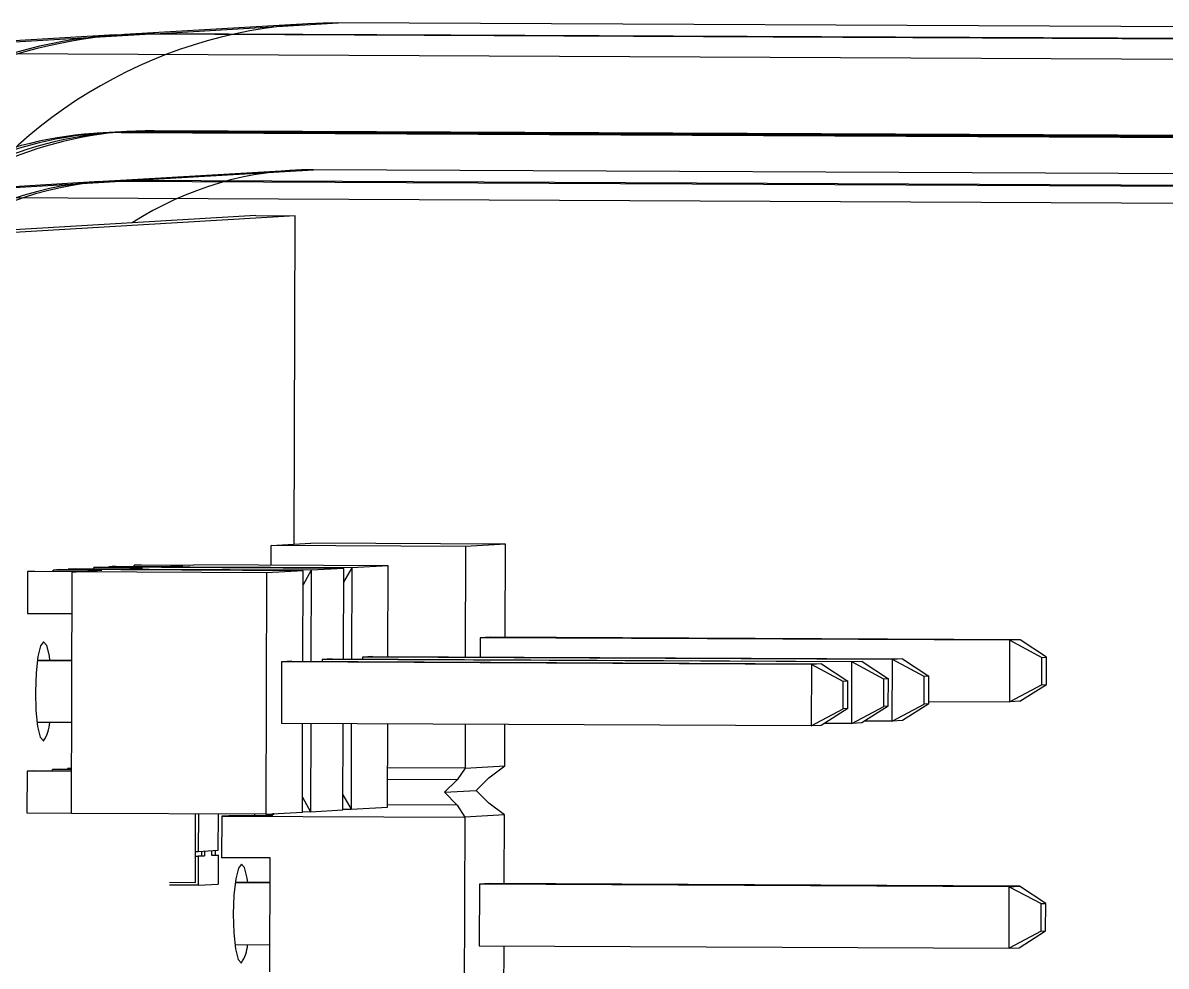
# Model space of a CAD drawing. Header units: millimetres. Extents: x -31.6 to 57.7, y -27.5 to 38.1.
# Drawn here: x -24.44 to -12.66, y 28.38 to 38.1 of the extents above; entities that cross this region are included whole.
import ezdxf

# ---------------------------------------------------------------- set-up
doc = ezdxf.new("R2010")
doc.units = ezdxf.units.MM

msp = doc.modelspace()

# ---------------------------------------------------------------- linework, layer by layer
at = {"color": 7, "linetype": 'Continuous', "lineweight": 25}
for p, q in [((-21.505, 38.096), (-23.396, 37.984)), ((-23.087, 37.993), (-21.195, 38.105)), ((52.783, 37.759), (-21.195, 38.105)), ((-23.491, 37.98), (-26.78, 37.785)), ((-26.47, 37.793), (-23.182, 37.988)), ((50.797, 37.642), (-23.182, 37.988)), ((50.892, 37.647), (-23.087, 37.993)), ((47.508, 37.448), (-26.47, 37.793)), ((-23.432, 36.981), (-23.679, 36.967)), ((-23.337, 36.986), (-23.584, 36.972)), ((-23.431, 36.973), (-23.184, 36.988)), ((-23.431, 36.973), (50.548, 36.628)), ((-23.089, 36.993), (-23.336, 36.978)), ((50.643, 36.633), (-23.336, 36.978)), ((-23.184, 36.988), (50.794, 36.642)), ((50.889, 36.647), (-23.089, 36.993)), ((-21.663, 36.584), (-23.555, 36.472)), ((-23.338, 36.478), (-21.447, 36.59)), ((52.532, 36.244), (-21.447, 36.59)), ((-23.65, 36.468), (-26.445, 36.302)), ((-26.228, 36.308), (-23.433, 36.474)), ((-23.433, 36.474), (50.546, 36.128)), ((50.641, 36.133), (-23.338, 36.478)), ((47.751, 35.962), (-26.228, 36.308)), ((-22.042, 36.117), (-26.64, 35.845)), ((-21.636, 36.115), (-26.235, 35.843)), ((-22.042, 36.117), (-21.636, 36.115)), ((-21.646, 32.73), (-21.636, 36.115)), ((-21.885, 32.513), (-21.884, 32.716)), ((-21.884, 32.716), (-21.475, 32.741)), ((-19.88, 32.707), (-21.884, 32.716)), ((-19.47, 32.731), (-21.475, 32.741)), ((-19.88, 32.707), (-19.883, 31.567)), ((-19.47, 32.731), (-19.88, 32.707)), ((-19.473, 31.769), (-19.47, 32.731)), ((-24.395, 32.447), (-24.396, 32.016)), ((-24.324, 32.452), (-24.395, 32.447)), ((-23.894, 32.445), (-24.395, 32.447)), ((-24.324, 32.452), (-23.823, 32.449)), ((-24.06, 32.467), (-24.131, 32.463)), ((-23.63, 32.461), (-24.131, 32.463)), ((-24.131, 32.451), (-24.131, 32.463)), ((-21.555, 32.456), (-24.06, 32.467)), ((-23.906, 32.476), (-23.977, 32.472)), ((-21.472, 32.46), (-23.977, 32.472)), ((-23.977, 32.472), (-23.977, 32.467)), ((-23.943, 29.954), (-23.935, 32.443)), ((-23.935, 32.443), (-23.894, 32.445)), ((-21.931, 32.433), (-23.935, 32.443)), ((-23.906, 32.476), (-23.405, 32.474)), ((-23.823, 32.449), (-23.63, 32.461)), ((-23.643, 32.492), (-23.713, 32.488)), ((-23.212, 32.485), (-23.713, 32.488)), ((-23.713, 32.475), (-23.713, 32.488)), ((-21.137, 32.48), (-23.643, 32.492)), ((-23.489, 32.501), (-23.559, 32.497)), ((-21.054, 32.485), (-23.559, 32.497)), ((-23.559, 32.497), (-23.559, 32.492)), ((-23.489, 32.501), (-22.988, 32.499)), ((-23.474, 32.465), (-23.476, 32.47)), ((-23.476, 32.465), (-23.476, 32.47)), ((-23.405, 32.474), (-23.212, 32.485)), ((-23.225, 32.517), (-23.296, 32.513)), ((-22.795, 32.51), (-23.296, 32.513)), ((-23.296, 32.5), (-23.296, 32.513)), ((-23.225, 32.517), (-22.724, 32.514)), ((-23.056, 32.489), (-23.058, 32.495)), ((-23.058, 32.489), (-23.058, 32.495)), ((-22.988, 32.499), (-22.795, 32.51)), ((-22.724, 32.514), (-22.682, 32.517)), ((-20.678, 32.507), (-22.682, 32.517)), ((-21.931, 32.433), (-21.938, 29.944)), ((-21.555, 32.456), (-21.931, 32.433)), ((-21.558, 31.521), (-21.555, 32.456)), ((-21.472, 32.46), (-21.555, 32.311)), ((-21.472, 32.46), (-21.474, 31.521)), ((-21.137, 32.48), (-21.472, 32.46)), ((-21.14, 31.546), (-21.137, 32.48)), ((-21.054, 32.485), (-21.138, 32.336)), ((-21.054, 32.485), (-21.057, 31.545)), ((-20.678, 32.507), (-21.054, 32.485)), ((-20.681, 31.57), (-20.678, 32.507)), ((-24.396, 32.016), (-23.937, 32.014)), ((-19.73, 31.764), (-19.731, 31.566)), ((-19.626, 31.77), (-19.73, 31.764)), ((-14.268, 31.738), (-19.73, 31.764)), ((-14.164, 31.744), (-19.626, 31.77)), ((-14.27, 31.103), (-14.268, 31.738)), ((-14.164, 31.744), (-14.268, 31.738)), ((-14.268, 31.738), (-13.939, 31.562)), ((-13.893, 31.565), (-14.164, 31.744)), ((-23.938, 31.526), (-24.296, 31.527)), ((-24.295, 31.534), (-23.938, 31.532)), ((-21.777, 31.516), (-21.779, 30.881)), ((-21.673, 31.522), (-21.777, 31.516)), ((-16.315, 31.49), (-21.777, 31.516)), ((-21.673, 31.522), (-16.211, 31.496)), ((-21.255, 31.546), (-21.359, 31.54)), ((-15.898, 31.515), (-21.359, 31.54)), ((-21.359, 31.54), (-21.359, 31.52)), ((-21.255, 31.546), (-15.793, 31.521)), ((-20.837, 31.571), (-20.942, 31.565)), ((-15.48, 31.539), (-20.942, 31.565)), ((-20.942, 31.565), (-20.942, 31.545)), ((-20.837, 31.571), (-15.375, 31.546)), ((-16.315, 31.49), (-16.317, 30.855)), ((-16.211, 31.496), (-16.315, 31.49)), ((-15.986, 31.314), (-16.315, 31.49)), ((-16.211, 31.496), (-15.94, 31.317)), ((-15.899, 30.88), (-15.898, 31.515)), ((-15.793, 31.521), (-15.898, 31.515)), ((-15.569, 31.339), (-15.898, 31.515)), ((-15.793, 31.521), (-15.522, 31.342)), ((-15.482, 30.904), (-15.48, 31.539)), ((-15.375, 31.546), (-15.48, 31.539)), ((-15.151, 31.364), (-15.48, 31.539)), ((-15.375, 31.546), (-15.104, 31.367)), ((-13.94, 31.279), (-13.939, 31.562)), ((-13.939, 31.562), (-13.893, 31.565)), ((-13.893, 31.282), (-13.893, 31.565)), ((-15.152, 31.081), (-15.151, 31.364)), ((-15.104, 31.367), (-15.151, 31.364)), ((-15.105, 31.083), (-15.104, 31.367)), ((-15.987, 31.031), (-15.986, 31.314)), ((-15.94, 31.317), (-15.986, 31.314)), ((-15.94, 31.034), (-15.94, 31.317)), ((-15.522, 31.342), (-15.569, 31.339)), ((-15.569, 31.056), (-15.569, 31.339)), ((-15.523, 31.059), (-15.522, 31.342)), ((-13.94, 31.279), (-14.27, 31.103)), ((-14.166, 31.109), (-13.893, 31.282)), ((-13.94, 31.279), (-13.893, 31.282)), ((-16.317, 30.855), (-15.987, 31.031)), ((-15.94, 31.034), (-16.213, 30.861)), ((-15.94, 31.034), (-15.987, 31.031)), ((-15.899, 30.88), (-15.569, 31.056)), ((-15.523, 31.059), (-15.795, 30.886)), ((-15.523, 31.059), (-15.569, 31.056)), ((-15.482, 30.904), (-15.152, 31.081)), ((-15.105, 31.083), (-15.377, 30.911)), ((-15.105, 31.083), (-15.152, 31.081)), ((-15.105, 31.107), (-14.27, 31.103)), ((-14.166, 31.109), (-14.27, 31.103)), ((-23.94, 30.891), (-24.298, 30.892)), ((-16.317, 30.855), (-21.779, 30.881)), ((-21.562, 29.967), (-21.56, 30.88)), ((-15.899, 30.88), (-16.181, 30.881)), ((-15.795, 30.886), (-15.899, 30.88)), ((-15.482, 30.904), (-15.764, 30.906)), ((-15.377, 30.911), (-15.482, 30.904)), ((-21.476, 30.879), (-21.479, 29.971)), ((-21.145, 29.991), (-21.142, 30.878)), ((-21.059, 30.877), (-21.061, 29.996)), ((-20.685, 30.018), (-20.683, 30.875)), ((-19.885, 30.872), (-19.886, 30.421)), ((-19.477, 30.445), (-19.476, 30.87)), ((-16.213, 30.861), (-16.317, 30.855)), ((-24.234, 30.703), (-24.233, 30.703)), ((-24.067, 30.41), (-24.137, 30.406)), ((-24.067, 30.41), (-23.941, 30.409)), ((-23.941, 30.417), (-23.983, 30.415)), ((-23.941, 30.415), (-23.983, 30.415)), ((-23.983, 30.415), (-23.983, 30.41)), ((-19.886, 30.421), (-20.684, 30.425)), ((-19.886, 30.421), (-19.967, 30.3)), ((-19.886, 30.421), (-19.477, 30.445)), ((-19.641, 30.32), (-19.477, 30.445)), ((-24.401, 30.39), (-24.402, 29.958)), ((-24.33, 30.394), (-24.401, 30.39)), ((-23.941, 30.388), (-24.401, 30.39)), ((-24.33, 30.394), (-23.941, 30.393)), ((-23.941, 30.405), (-24.137, 30.406)), ((-24.137, 30.393), (-24.137, 30.406)), ((-19.967, 30.3), (-20.684, 30.304)), ((-19.967, 30.3), (-20.096, 30.171)), ((-19.77, 30.19), (-19.641, 30.32)), ((-20.096, 30.171), (-19.77, 30.19)), ((-19.642, 30.059), (-19.77, 30.19)), ((-21.562, 30.12), (-21.479, 29.971)), ((-21.144, 30.145), (-21.061, 29.996)), ((-20.096, 30.171), (-19.968, 30.04)), ((-19.479, 29.937), (-19.642, 30.059)), ((-24.402, 29.958), (-23.943, 29.956)), ((-21.938, 29.944), (-23.943, 29.954)), ((-22.666, 29.242), (-22.664, 29.948)), ((-22.634, 29.948), (-22.636, 29.562)), ((-22.43, 29.574), (-22.429, 29.947)), ((-22.055, 29.945), (-22.055, 29.928)), ((-21.938, 29.944), (-21.562, 29.967)), ((-21.937, 29.944), (-21.864, 29.944)), ((-21.892, 29.923), (-21.858, 29.949)), ((-21.858, 29.949), (-21.866, 29.949)), ((-21.562, 29.972), (-21.479, 29.971)), ((-21.479, 29.971), (-21.145, 29.991)), ((-21.145, 29.997), (-21.061, 29.996)), ((-21.061, 29.996), (-20.685, 30.018)), ((-19.968, 30.04), (-20.685, 30.043)), ((-19.968, 30.04), (-19.888, 29.913)), ((-19.479, 29.937), (-19.888, 29.913)), ((-19.481, 29.229), (-19.479, 29.937)), ((-22.393, 29.925), (-22.395, 29.496)), ((-22.322, 29.929), (-22.393, 29.925)), ((-22.393, 29.925), (-19.888, 29.913)), ((-21.886, 29.927), (-22.322, 29.929)), ((-19.888, 29.913), (-19.894, 27.881)), ((-22.665, 29.562), (-22.636, 29.562)), ((-22.665, 29.512), (-22.6, 29.516)), ((-22.665, 29.512), (-22.636, 29.512)), ((-22.636, 29.512), (-22.637, 29.212)), ((-22.636, 29.562), (-22.43, 29.574)), ((-22.57, 29.515), (-22.636, 29.512)), ((-22.6, 29.516), (-22.599, 29.564)), ((-22.6, 29.516), (-22.57, 29.515)), ((-22.57, 29.565), (-22.57, 29.515)), ((-22.496, 29.52), (-22.496, 29.57)), ((-22.43, 29.524), (-22.496, 29.52)), ((-22.496, 29.522), (-22.46, 29.524)), ((-22.46, 29.524), (-22.46, 29.572)), ((-22.46, 29.524), (-22.43, 29.524)), ((-22.43, 29.524), (-22.431, 29.224)), ((-21.894, 29.494), (-22.395, 29.496)), ((-21.897, 28.319), (-21.894, 29.494)), ((-22.932, 29.243), (-22.666, 29.242)), ((-21.894, 29.234), (-22.256, 29.236)), ((-21.894, 29.24), (-22.255, 29.242)), ((-19.633, 29.23), (-19.738, 29.224)), ((-14.171, 29.204), (-19.633, 29.23)), ((-22.637, 29.212), (-22.933, 29.213)), ((-22.637, 29.212), (-22.431, 29.224)), ((-19.738, 29.224), (-19.739, 28.589)), ((-14.276, 29.198), (-19.738, 29.224)), ((-14.278, 28.563), (-14.276, 29.198)), ((-14.276, 29.198), (-14.171, 29.204)), ((-14.276, 29.198), (-13.947, 29.023)), ((-13.9, 29.025), (-14.171, 29.204)), ((-13.948, 28.74), (-13.947, 29.023)), ((-13.947, 29.023), (-13.9, 29.025)), ((-13.901, 28.742), (-13.9, 29.025)), ((-13.948, 28.74), (-14.278, 28.563)), ((-14.173, 28.569), (-13.901, 28.742)), ((-13.948, 28.74), (-13.901, 28.742)), ((-22.258, 28.601), (-21.896, 28.599)), ((-19.739, 28.589), (-14.278, 28.563)), ((-19.485, 27.906), (-19.483, 28.588)), ((-14.278, 28.563), (-14.173, 28.569)), ((-22.195, 28.411), (-22.193, 28.411))]:
    msp.add_line(p, q, dxfattribs=at)
at = {"color": 7, "linetype": 'Continuous', "lineweight": 25, "flags": 128}
for points in [[(-24.165, 31.533), (-24.171, 31.577), (-24.198, 31.686), (-24.23, 31.723), (-24.262, 31.682), (-24.289, 31.57), (-24.308, 31.404), (-24.315, 31.208), (-24.309, 31.013), (-24.292, 30.849), (-24.265, 30.74), (-24.233, 30.703), (-24.233, 30.703)], [(-22.125, 29.242), (-22.131, 29.285), (-22.158, 29.394), (-22.19, 29.431), (-22.222, 29.39), (-22.25, 29.278), (-22.269, 29.112), (-22.276, 28.916), (-22.27, 28.722), (-22.252, 28.557), (-22.225, 28.448), (-22.193, 28.411), (-22.193, 28.411)]]:
    msp.add_lwpolyline(points, dxfattribs=at)
at = {"color": 7, "linetype": 'Continuous', "lineweight": 25}
for centre, radius, start, end in [((-21.207, 33.196), 4.909, 89.8663, 146.2155), ((-23.169, 33.029), 4.959, 90.1475, 180.199), ((-23.074, 33.033), 4.959, 90.1475, 180.199), ((-23.445, 33.061), 3.912, 89.7917, 134.042), ((-23.35, 33.064), 3.914, 89.8027, 134.0126), ((-23.199, 33.076), 3.912, 89.7917, 134.042), ((-23.103, 33.079), 3.914, 89.8027, 134.0126), ((-21.461, 33.175), 3.415, 89.7602, 122.9145), ((-23.447, 33.058), 3.415, 89.7603, 122.9422), ((-23.352, 33.063), 3.415, 89.7602, 122.9145), ((-24.506, 30.903), 0.339, 323.8232, 358.071), ((-22.467, 28.611), 0.339, 323.8235, 358.0717)]:
    msp.add_arc(centre, radius, start, end, dxfattribs=at)

doc.saveas('drawing.dxf')
